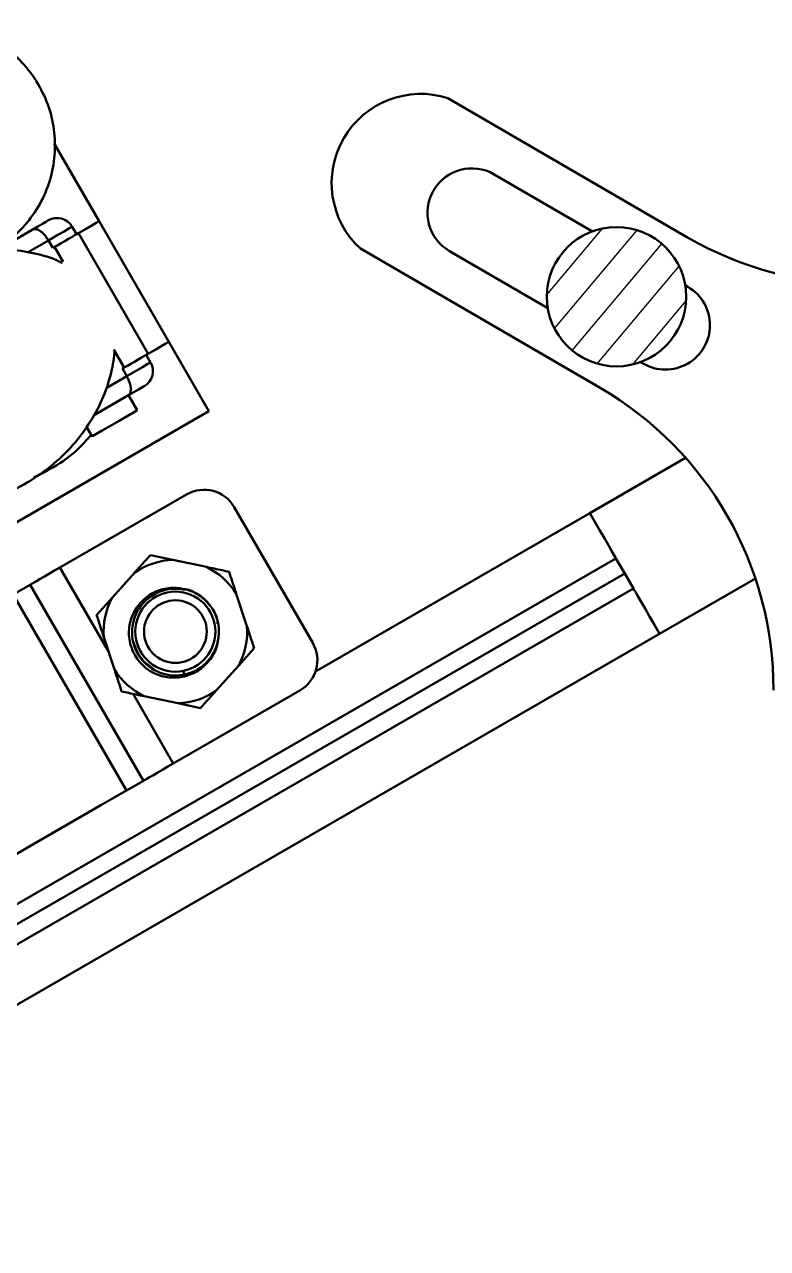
# Model space of a CAD drawing. Header units: millimetres. Extents: x 263 to 2983, y 441 to 2500.
# Drawn here: x 971.2 to 1013.8, y 1570.6 to 1640.9 of the extents above; entities that cross this region are included whole.
import ezdxf

# ---------------------------------------------------------------- set-up
doc = ezdxf.new("R2010")
doc.units = ezdxf.units.MM
doc.header["$LTSCALE"] = 0.5
doc.layers.add('BOL', color=7, linetype='Continuous', lineweight=50)
doc.layers.add('HAT', color=3, linetype='Continuous')

msp = doc.modelspace()

# ---------------------------------------------------------------- hatches: boundary and pattern name
at = {"layer": 'HAT'}
h = msp.add_hatch(dxfattribs=at)
h.set_pattern_fill('ANSI31', color=256, scale=0.5, angle=5)
h.paths.add_polyline_path([(1009.154, 1625.218, 1), (1001.154, 1625.218, 1)])

# ---------------------------------------------------------------- linework, layer by layer
at = {"layer": 'BOL'}
for p, q in [((995.483, 1636.625), (1009.238, 1628.627)), ((975.469, 1629.557), (972.891, 1634.021)), ((998.141, 1632.245), (1003.771, 1628.972)), ((979.469, 1622.629), (975.469, 1629.557)), ((969.629, 1627.918), (971.617, 1629.065)), ((974.169, 1628.807), (973.919, 1629.24)), ((974.279, 1628.87), (978.279, 1621.942)), ((972.55, 1628.449), (971.357, 1627.76)), ((972.55, 1628.449), (972.8, 1628.016)), ((972.907, 1628.078), (972.8, 1628.016)), ((973.401, 1627.222), (972.907, 1628.078)), ((1004.212, 1619.982), (990.456, 1627.98)), ((1001.208, 1624.563), (995.577, 1627.837)), ((1009.1, 1625.874), (1009.246, 1625.788)), ((981.769, 1618.645), (979.469, 1622.629)), ((976.907, 1621.15), (976.315, 1622.175)), ((978.419, 1621.446), (978.169, 1621.879)), ((976.907, 1621.15), (976.8, 1621.088)), ((977.05, 1620.655), (976.8, 1621.088)), ((1006.683, 1621.379), (1006.536, 1621.465)), ((975.862, 1619.969), (977.05, 1620.655)), ((977.117, 1619.539), (975.148, 1618.402)), ((977.654, 1618.694), (977.154, 1619.56)), ((960.118, 1606.145), (981.769, 1618.645)), ((974.736, 1617.748), (975.056, 1617.194)), ((975.082, 1617.209), (975.056, 1617.194)), ((1003.625, 1612.789), (1009.122, 1615.962)), ((980.487, 1613.864), (973.218, 1609.667)), ((987.719, 1605.338), (983.219, 1613.132)), ((987.883, 1603.7), (1003.625, 1612.789)), ((927.183, 1565.19), (1005.125, 1610.19)), ((979.702, 1610.101), (978.403, 1610.374)), ((981.624, 1609.697), (979.702, 1610.101)), ((1005.125, 1610.19), (1005.625, 1609.324)), ((1005.625, 1609.324), (927.683, 1564.324)), ((976.008, 1604.834), (973.218, 1609.667)), ((977.517, 1609.386), (976.206, 1607.923)), ((1006.125, 1608.458), (1005.625, 1609.324)), ((1006.125, 1608.458), (928.183, 1563.458)), ((970.528, 1608.114), (971.502, 1608.676)), ((978.002, 1597.418), (971.502, 1608.676)), ((1013.126, 1609.036), (1007.625, 1605.86)), ((977.028, 1596.856), (970.528, 1608.114)), ((976.206, 1607.923), (975.32, 1606.935)), ((983.947, 1606.296), (983.336, 1608.163)), ((1007.625, 1605.86), (929.683, 1560.86)), ((975.733, 1605.674), (976.344, 1603.807)), ((977.464, 1605.207), (977.55, 1605.012)), ((983.474, 1604.046), (984.36, 1605.034)), ((982.163, 1602.583), (983.474, 1604.046)), ((979.718, 1598.409), (977.409, 1602.408)), ((978.056, 1602.272), (979.978, 1601.868)), ((986.987, 1602.606), (979.718, 1598.409)), ((979.978, 1601.868), (981.277, 1601.595)), ((977.028, 1596.856), (978.002, 1597.418))]:
    msp.add_line(p, q, dxfattribs=at)
at = {"layer": 'BOL', "flags": 128}
for points in [[(971.617, 1629.065), (971.955, 1629.26), (972.218, 1629.412), (972.406, 1629.521), (972.518, 1629.586), (972.553, 1629.606)], [(975.469, 1629.557), (975.43, 1629.535), (975.291, 1629.455), (975.053, 1629.317), (974.715, 1629.122), (974.279, 1628.87)], [(973.919, 1629.24), (973.883, 1629.219), (973.728, 1629.129), (973.454, 1628.971), (973.06, 1628.744), (972.55, 1628.449)], [(972.907, 1628.078), (973.085, 1628.181), (973.284, 1628.296), (973.494, 1628.417), (973.701, 1628.536), (973.893, 1628.647), (974.06, 1628.744), (974.191, 1628.819), (974.279, 1628.87)], [(979.469, 1622.629), (979.43, 1622.606), (979.291, 1622.526), (979.053, 1622.388), (978.715, 1622.193), (978.279, 1621.942)], [(978.279, 1621.942), (978.191, 1621.891), (978.06, 1621.816), (977.893, 1621.719), (977.701, 1621.608), (977.494, 1621.488), (977.284, 1621.367), (977.085, 1621.252), (976.907, 1621.15)], [(977.05, 1620.655), (977.56, 1620.95), (977.954, 1621.177), (978.228, 1621.335), (978.383, 1621.425), (978.419, 1621.446)], [(978.053, 1620.08), (978.018, 1620.059), (977.906, 1619.995), (977.718, 1619.886), (977.455, 1619.734), (977.117, 1619.539)], [(977.654, 1618.694), (977.63, 1618.681), (977.438, 1618.57), (977.081, 1618.364), (976.614, 1618.094), (976.107, 1617.801), (975.638, 1617.53), (975.278, 1617.323), (975.082, 1617.209)], [(1003.625, 1612.789), (1003.918, 1612.282), (1004.199, 1611.794), (1004.458, 1611.345), (1004.686, 1610.951), (1004.872, 1610.628), (1005.011, 1610.388), (1005.096, 1610.24), (1005.125, 1610.19)], [(973.218, 1609.667), (972.909, 1609.488), (972.61, 1609.316), (972.33, 1609.154), (972.079, 1609.009), (971.864, 1608.885), (971.693, 1608.786), (971.571, 1608.716), (971.502, 1608.676)], [(1007.625, 1605.86), (1007.332, 1606.367), (1007.051, 1606.855), (1006.792, 1607.304), (1006.564, 1607.697), (1006.378, 1608.021), (1006.239, 1608.261), (1006.154, 1608.408), (1006.125, 1608.458)], [(979.718, 1598.409), (979.409, 1598.23), (979.11, 1598.057), (978.83, 1597.896), (978.579, 1597.751), (978.364, 1597.627), (978.193, 1597.528), (978.071, 1597.458), (978.002, 1597.418)], [(977.028, 1596.856), (976.863, 1596.76), (976.371, 1596.476), (975.567, 1596.012), (974.472, 1595.379), (973.115, 1594.597), (971.535, 1593.684), (969.774, 1592.667), (967.88, 1591.574), (965.905, 1590.434), (963.903, 1589.277), (961.927, 1588.137), (960.033, 1587.044), (958.272, 1586.027), (956.692, 1585.115), (955.336, 1584.332), (954.241, 1583.699), (953.436, 1583.235), (952.945, 1582.951), (952.779, 1582.856)]]:
    msp.add_lwpolyline(points, dxfattribs=at)
at = {"layer": 'BOL'}
for centre, radius in [((1005.154, 1625.218), 4), ((979.84, 1605.985), 2.3), ((979.84, 1605.985), 1.8)]:
    msp.add_circle(centre, radius, dxfattribs=at)
for centre, radius, start, end in [((993.928, 1631.745), 5.122, 72.33029, 227.31746), ((996.859, 1630.041), 2.55, 59.82455, 239.82455), ((973.053, 1628.74), 1, 30, 120), ((1019.291, 1645.917), 20, 239.82455, 299.82455), ((1007.965, 1623.584), 2.55, 239.82455, 59.82455), ((977.553, 1620.946), 1, 300, 30), ((994.159, 1602.692), 20, 359.82455, 59.82455), ((981.487, 1612.132), 2, 30, 120), ((979.84, 1605.985), 4.119, 91.92139, 124.33189), ((979.84, 1605.985), 4.119, 31.92139, 64.33189), ((979.845, 1605.958), 2.491, 77.52305, 352.82084), ((979.84, 1605.985), 2.5, 352.22268, 82.74971), ((979.84, 1605.985), 4.119, 151.92139, 184.33189), ((979.84, 1605.985), 4.119, 331.92139, 4.33189), ((985.987, 1604.338), 2, 300, 30), ((979.84, 1605.985), 4.119, 211.92139, 244.33189), ((979.84, 1605.985), 4.119, 271.92139, 304.33189)]:
    msp.add_arc(centre, radius, start, end, dxfattribs=at)
for points, knots in [([(971.878, 1637.581), (971.759, 1637.759), (971.368, 1638.347), (970.529, 1639.22), (969.302, 1640.06), (967.919, 1640.619), (966.448, 1640.873), (964.956, 1640.809), (963.509, 1640.433), (962.184, 1639.751), (961.129, 1638.933), (960.637, 1638.271), (960.441, 1638.007)], [0, 0, 0, 0, 0.0476257, 0.1568684, 0.2664358, 0.376193, 0.4861459, 0.5962644, 0.7064871, 0.8167376, 0.9269331, 1, 1, 1, 1]), ([(969.444, 1627.932), (969.671, 1628.056), (970.334, 1628.417), (971.238, 1629.301), (972.104, 1630.51), (972.683, 1631.885), (972.962, 1633.347), (972.919, 1634.832), (972.582, 1636.283), (972.112, 1637.149), (971.878, 1637.581)], [0, 0, 0, 0, 0.069891, 0.203476, 0.336858, 0.469995, 0.602877, 0.735546, 0.868098, 1, 1, 1, 1]), ([(972.55, 1628.449), (972.508, 1628.517), (972.424, 1628.652), (972.266, 1628.838), (972.059, 1629.02), (971.821, 1629.124), (971.681, 1629.102), (971.618, 1629.066), (971.617, 1629.065)], [0, 0, 0, 0, 0.107628, 0.214417, 0.382774, 0.663951, 0.997025, 1, 1, 1, 1]), ([(973.337, 1627.158), (973.322, 1627.167), (972.901, 1627.414), (971.916, 1627.693), (970.4, 1627.97), (968.753, 1627.959), (967.009, 1627.668), (965.258, 1627.053), (963.605, 1626.124), (962.195, 1624.965), (961.122, 1623.784), (960.636, 1622.95), (960.439, 1622.612)], [0, 0, 0, 0, 0.003735, 0.103693, 0.209703, 0.320037, 0.433293, 0.56093, 0.685421, 0.805734, 0.921166, 1, 1, 1, 1]), ([(965.911, 1613.069), (965.959, 1613.065), (966.557, 1613.017), (967.745, 1613.187), (969.467, 1613.612), (971.151, 1614.378), (972.693, 1615.423), (973.985, 1616.663), (974.999, 1618.024), (975.733, 1619.435), (976.174, 1620.825), (976.336, 1621.744), (976.344, 1622.186), (976.344, 1622.192)], [0, 0, 0, 0, 0.009607, 0.119839, 0.232312, 0.356286, 0.476778, 0.592842, 0.703849, 0.809141, 0.907804, 0.998623, 1, 1, 1, 1]), ([(977.117, 1619.539), (977.118, 1619.539), (977.181, 1619.575), (977.27, 1619.687), (977.299, 1619.944), (977.245, 1620.214), (977.163, 1620.444), (977.088, 1620.585), (977.05, 1620.655)], [0, 0, 0, 0, 0.002974, 0.336053, 0.617238, 0.785594, 0.892372, 1, 1, 1, 1]), ([(971.717, 1614.825), (972.224, 1615.088), (973.245, 1615.618), (974.348, 1616.498), (974.865, 1617.133), (975.017, 1617.32)], [0, 0, 0, 0, 0.409735, 0.825634, 1, 1, 1, 1]), ([(978.403, 1610.374), (978.313, 1610.274), (978.022, 1609.949), (977.723, 1609.616), (977.517, 1609.386)], [0, 0, 0, 0, 0.309694, 1, 1, 1, 1]), ([(982.923, 1609.424), (982.791, 1609.452), (982.364, 1609.542), (981.926, 1609.634), (981.624, 1609.697)], [0, 0, 0, 0, 0.309689, 1, 1, 1, 1]), ([(983.336, 1608.163), (983.316, 1608.225), (983.176, 1608.651), (983.04, 1609.068), (982.923, 1609.424)], [0, 0, 0, 0, 0.145961, 1, 1, 1, 1]), ([(977.238, 1605.305), (977.211, 1605.467), (977.135, 1605.921), (977.247, 1606.688), (977.653, 1607.492), (978.304, 1608.114), (979.114, 1608.469), (979.759, 1608.521), (980.098, 1608.473), (980.156, 1608.465)], [0, 0, 0, 0, 0.0972941, 0.2730462, 0.4487944, 0.6246265, 0.7962683, 0.9652914, 1, 1, 1, 1]), ([(980.241, 1608.437), (980.25, 1608.437), (980.584, 1608.445), (981.206, 1608.119), (981.893, 1607.475), (982.259, 1606.843), (982.266, 1606.477), (982.266, 1606.433)], [0, 0, 0, 0, 0.008494, 0.330021, 0.639126, 0.956688, 1, 1, 1, 1]), ([(975.32, 1606.935), (975.401, 1606.688), (975.537, 1606.273), (975.677, 1605.847), (975.733, 1605.674)], [0, 0, 0, 0, 0.592739, 1, 1, 1, 1]), ([(984.36, 1605.034), (984.28, 1605.281), (984.143, 1605.697), (984.004, 1606.122), (983.947, 1606.296)], [0, 0, 0, 0, 0.592765, 1, 1, 1, 1]), ([(982.317, 1605.646), (982.292, 1605.484), (982.224, 1605.044), (981.885, 1604.382), (981.27, 1603.777), (980.478, 1603.396), (979.595, 1603.299), (978.913, 1603.449), (978.563, 1603.624), (978.474, 1603.668)], [0, 0, 0, 0, 0.096551, 0.261819, 0.426975, 0.5975, 0.76941, 0.941267, 1, 1, 1, 1]), ([(978.474, 1603.668), (978.449, 1603.684), (978.323, 1603.759), (977.963, 1604.025), (977.506, 1604.541), (977.322, 1605.066), (977.238, 1605.305)], [0, 0, 0, 0, 0.041747, 0.209046, 0.639773, 1, 1, 1, 1]), ([(978.564, 1603.848), (978.318, 1604.028), (977.782, 1604.42), (977.553, 1605.045), (977.429, 1605.384)], [0, 0, 0, 0, 0.459447, 1, 1, 1, 1]), ([(976.344, 1603.807), (976.365, 1603.745), (976.504, 1603.319), (976.641, 1602.902), (976.757, 1602.545)], [0, 0, 0, 0, 0.146001, 1, 1, 1, 1]), ([(980.3, 1603.731), (980.307, 1603.696), (980.32, 1603.635), (980.332, 1603.573), (980.338, 1603.545)], [0, 0, 0, 0, 0.560092, 1, 1, 1, 1]), ([(976.757, 1602.545), (976.89, 1602.518), (977.317, 1602.428), (977.754, 1602.336), (978.056, 1602.272)], [0, 0, 0, 0, 0.3096944, 1, 1, 1, 1]), ([(981.277, 1601.595), (981.368, 1601.696), (981.659, 1602.021), (981.957, 1602.354), (982.163, 1602.583)], [0, 0, 0, 0, 0.309705, 1, 1, 1, 1])]:
    msp.add_open_spline(points, degree=3, knots=knots, dxfattribs=at)

doc.saveas('drawing.dxf')
